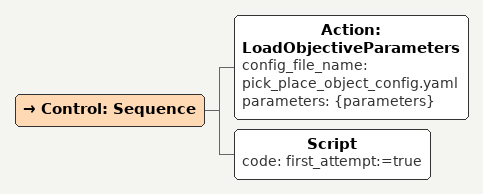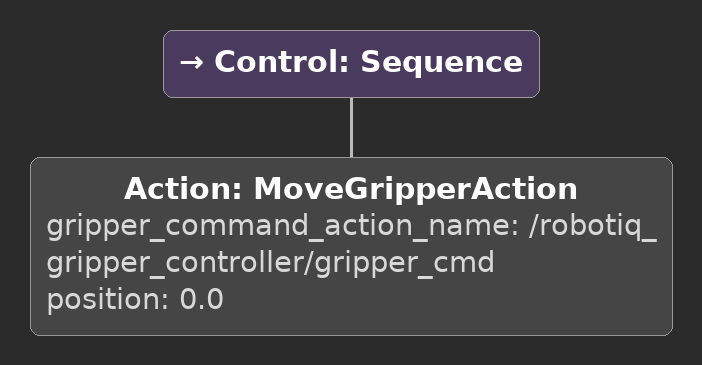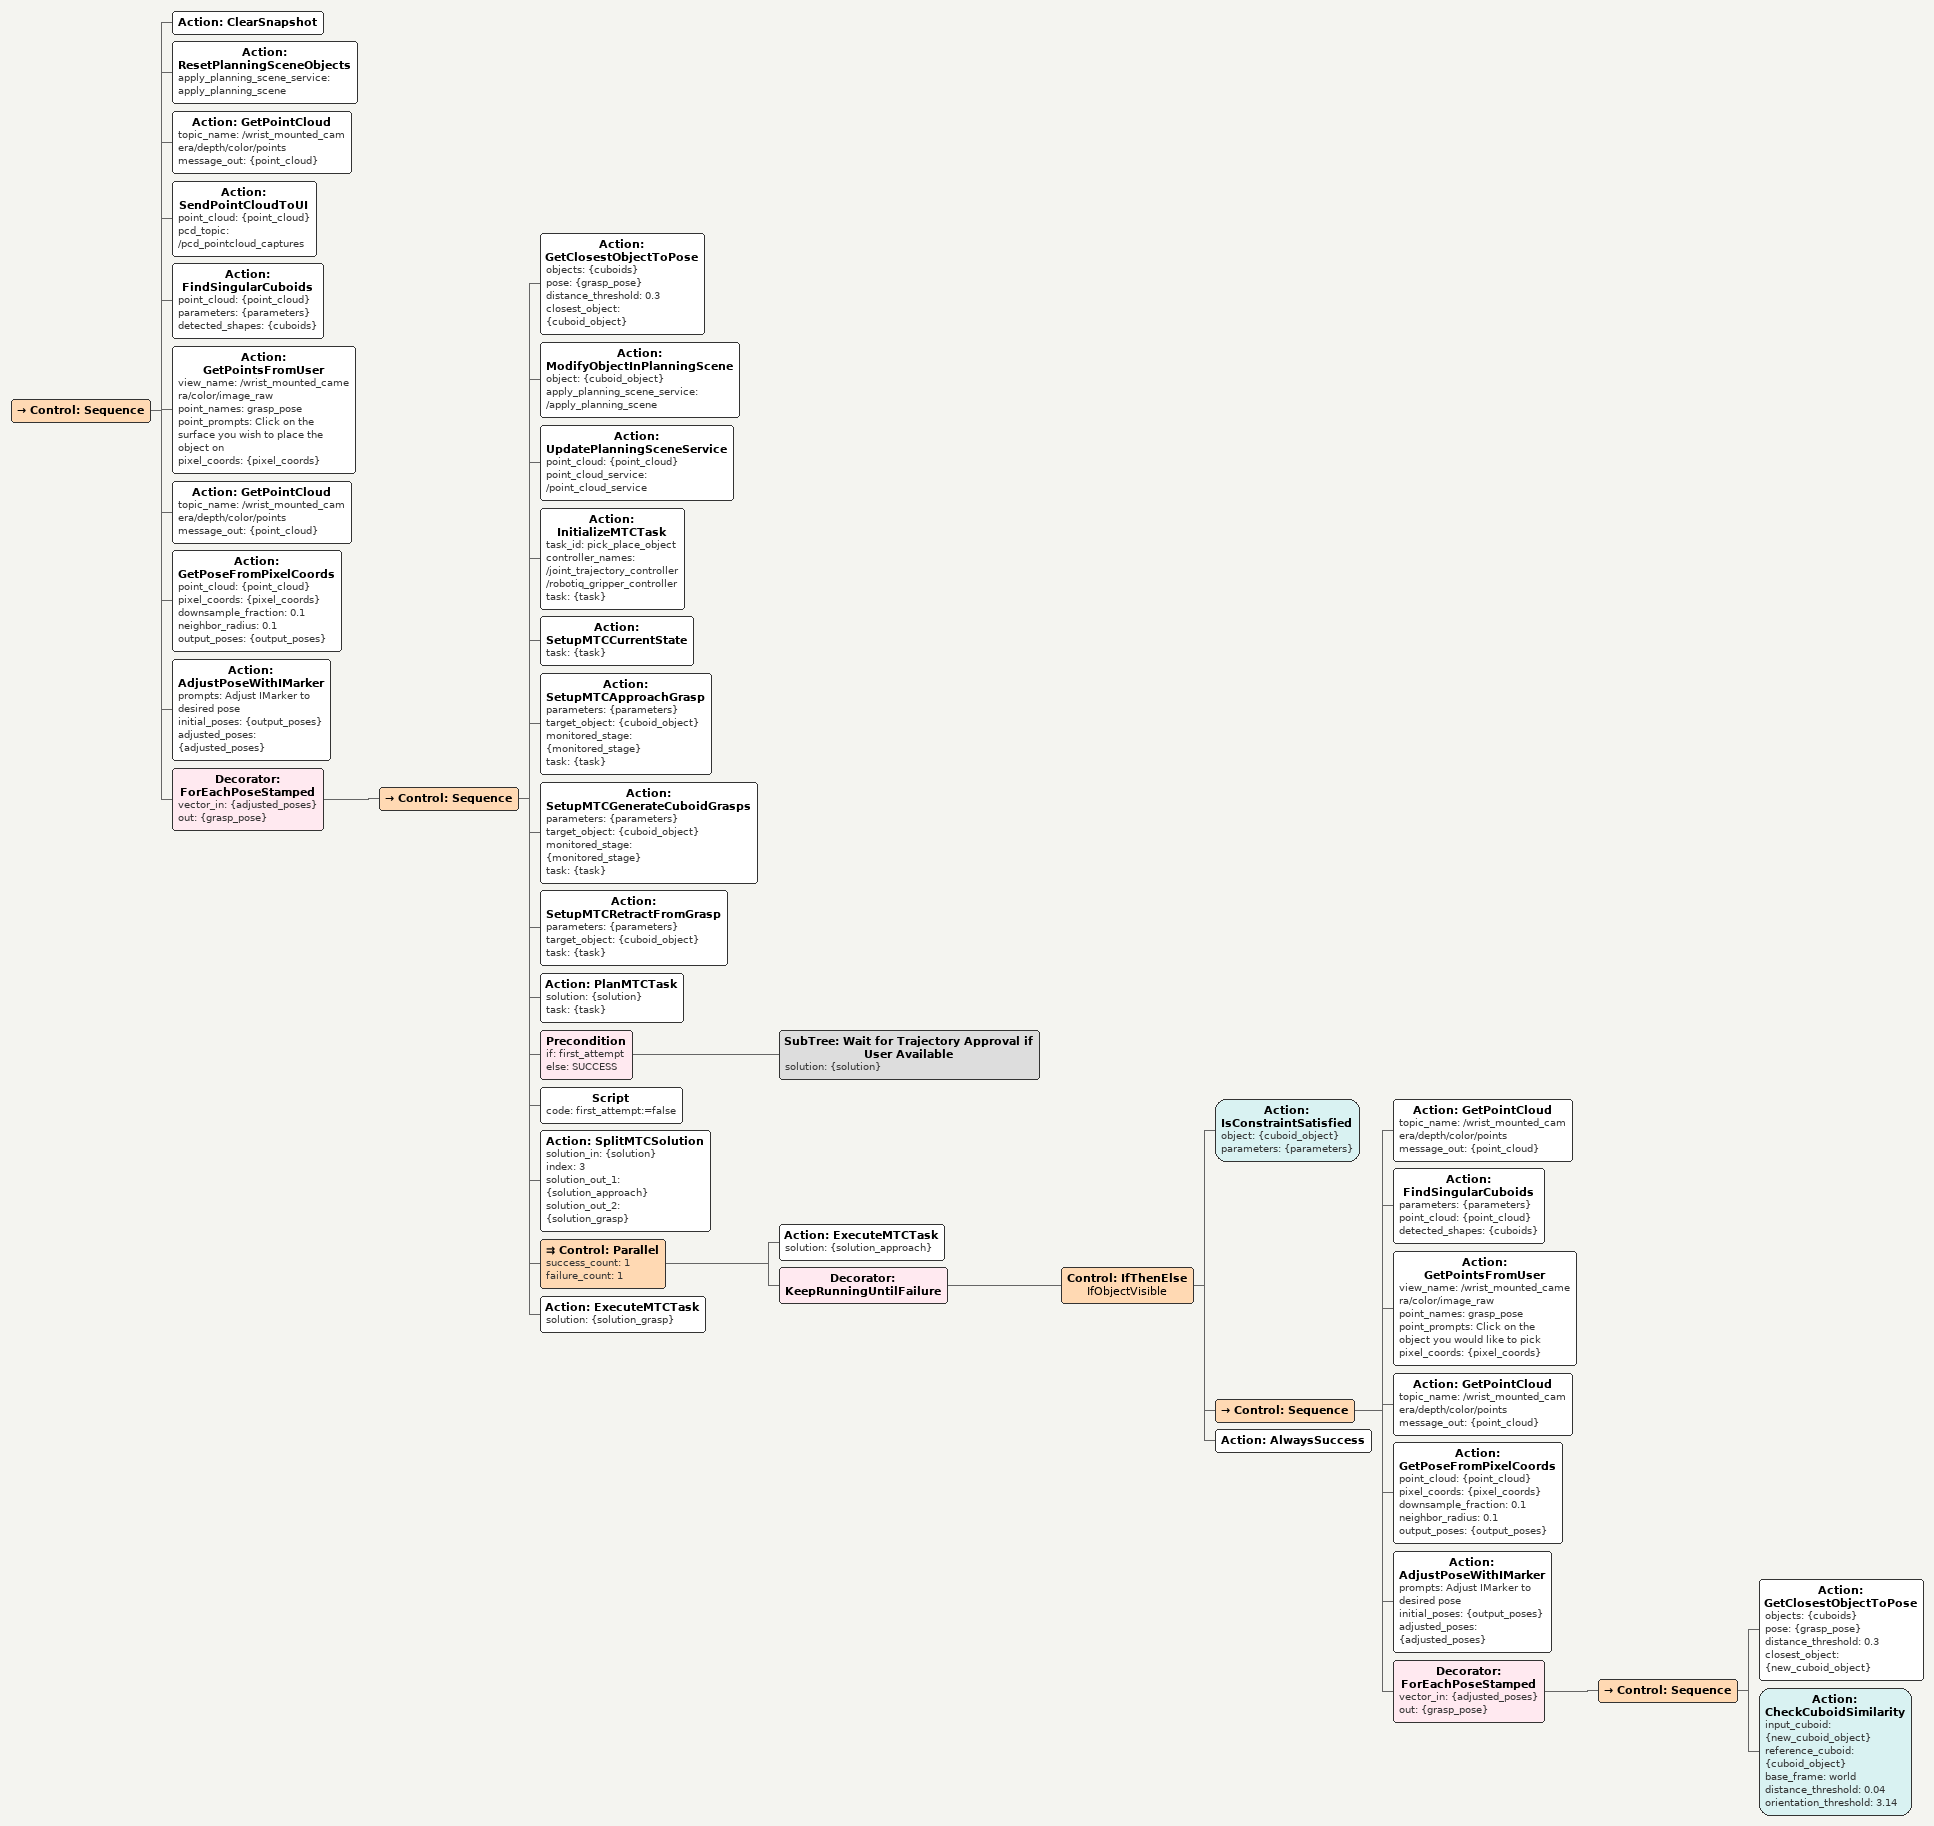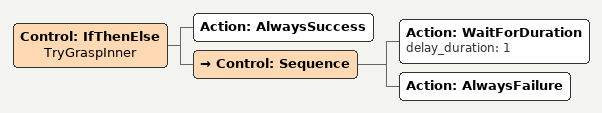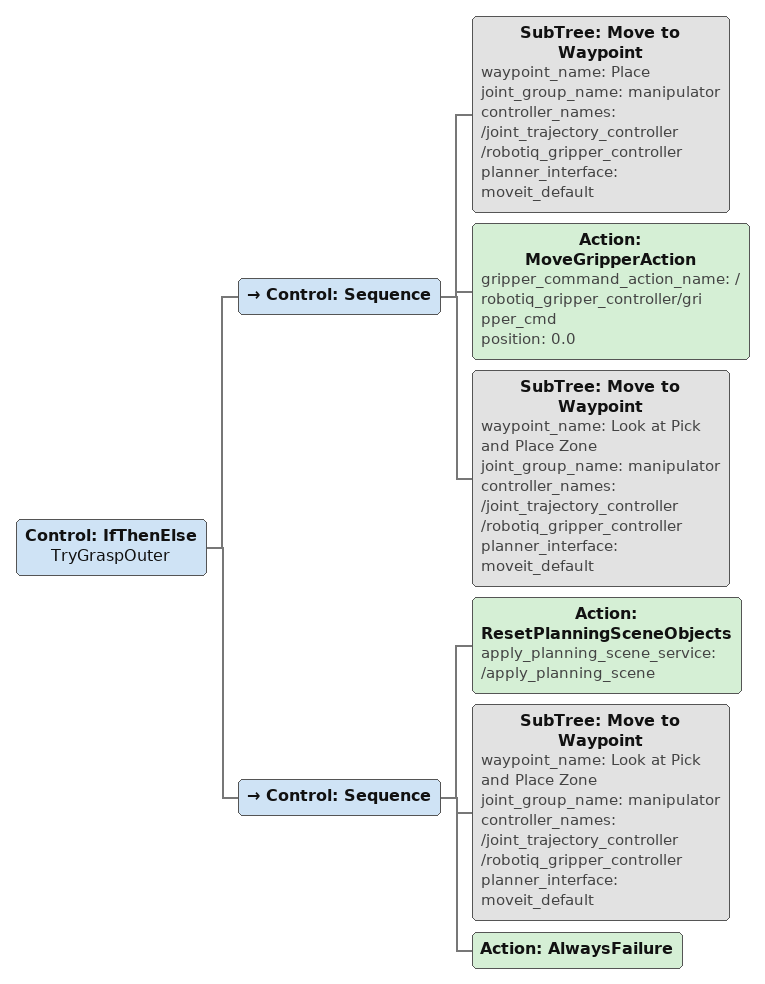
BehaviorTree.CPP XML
<Control ID="Sequence">
  <Action ID="LoadObjectiveParameters" config_file_name="pick_place_object_config.yaml" parameters="{parameters}"/>
  <Script code="first_attempt:=true"/>
</Control>

<Control ID="Sequence">
  <!-- Open the gripper before doing any planning. -->
  <Action ID="MoveGripperAction" gripper_command_action_name="/robotiq_gripper_controller/gripper_cmd" position="0.0"/>
</Control>

<Control ID="Sequence">
  <!-- Clear the collision octree. -->
  <Action ID="ClearSnapshot"/>
  <!-- Remove any objects which might remain in the planning scene from previous pick attempts -->
  <Action ID="ResetPlanningSceneObjects" apply_planning_scene_service="apply_planning_scene"/>
  <!-- Get the latest point cloud from the target topic-->
  <Action ID="GetPointCloud" topic_name="/wrist_mounted_camera/depth/color/points" message_out="{point_cloud}"/>
  <!-- Publish point cloud for display by UI -->
  <Action ID="SendPointCloudToUI" point_cloud="{point_cloud}" pcd_topic="/pcd_pointcloud_captures"/>
  <!-- Detect all cuboids in that point cloud-->
  <Action ID="FindSingularCuboids" point_cloud="{point_cloud}" parameters="{parameters}" detected_shapes="{cuboids}"/>
  <!-- Find the closest cuboid to the pose calculated from the user's original click -->
  <Action ID="GetPointsFromUser" view_name="/wrist_mounted_camera/color/image_raw" point_names="grasp_pose" point_prompts="Click on the surface you wish to place the object on" pixel_coords="{pixel_coords}"/>
  <Action ID="GetPointCloud" topic_name="/wrist_mounted_camera/depth/color/points" message_out="{point_cloud}"/>
  <Action ID="GetPoseFromPixelCoords" point_cloud="{point_cloud}" pixel_coords="{pixel_coords}" downsample_fraction="0.1" neighbor_radius="0.1" output_poses="{output_poses}"/>
  <Action ID="AdjustPoseWithIMarker" prompts="Adjust IMarker to desired pose" initial_poses="{output_poses}" adjusted_poses="{adjusted_poses}"/>
  <Decorator ID="ForEachPoseStamped" vector_in="{adjusted_poses}" out="{grasp_pose}">
    <Control ID="Sequence">
      <Action ID="GetClosestObjectToPose" objects="{cuboids}" pose="{grasp_pose}" distance_threshold="0.3" closest_object="{cuboid_object}"/>
      <!-- Add this cuboid to the planning scene. -->
      <Action ID="ModifyObjectInPlanningScene" object="{cuboid_object}" apply_planning_scene_service="/apply_planning_scene"/>
      <!-- Use point cloud to update the collision octomap (happens after ModifyObjectInPlanningScene so the cuboid is excluded from the octomap)-->
      <Action ID="UpdatePlanningSceneService" point_cloud="{point_cloud}" point_cloud_service="/point_cloud_service"/>
      <!-- Set up an MTC task to pick the cuboid and then plan the task. -->
      <Action ID="InitializeMTCTask" task_id="pick_place_object" controller_names="/joint_trajectory_controller /robotiq_gripper_controller" task="{task}"/>
      <Action ID="SetupMTCCurrentState" task="{task}"/>
      <Action ID="SetupMTCApproachGrasp" parameters="{parameters}" target_object="{cuboid_object}" monitored_stage="{monitored_stage}" task="{task}"/>
      <Action ID="SetupMTCGenerateCuboidGrasps" parameters="{parameters}" target_object="{cuboid_object}" monitored_stage="{monitored_stage}" task="{task}"/>
      <Action ID="SetupMTCRetractFromGrasp" parameters="{parameters}" target_object="{cuboid_object}" task="{task}"/>
      <Action ID="PlanMTCTask" solution="{solution}" task="{task}"/>
      <!-- Send trajectory preview to user only if this is the first time trying to pick the object. -->
      <Precondition if="first_attempt" else="SUCCESS">
        <SubTree ID="Wait for Trajectory Approval if User Available" solution="{solution}"/>
      </Precondition>
      <!-- Set value to port to skip preview on following attempts. -->
      <Script code="first_attempt:=false"/>
      <!-- Split the solution between the big freespace move to the pre-grasp pose and the short Cartesian move to grasp. -->
      <Action ID="SplitMTCSolution" solution_in="{solution}" index="3" solution_out_1="{solution_approach}" solution_out_2="{solution_grasp}"/>
      <!-- Do the following in parallel: -->
      <Control ID="Parallel" success_count="1" failure_count="1">
        <!-- Parallel branch 1: Execute the part of the solution that moves to the pre-grasp pose. -->
        <Action ID="ExecuteMTCTask" solution="{solution_approach}"/>
        <!-- Parallel branch 2: Continuously analyze point clouds to make sure we can still find an object that is similar to and located at nearly the same pose as the original object we planned to grasp. -->
        <Decorator ID="KeepRunningUntilFailure">
          <Control ID="IfThenElse" name="IfObjectVisible">
            <!-- IF -->
            <Action ID="IsConstraintSatisfied" object="{cuboid_object}" parameters="{parameters}"/>
            <!-- THEN -->
            <Control ID="Sequence">
              <Action ID="GetPointCloud" topic_name="/wrist_mounted_camera/depth/color/points" message_out="{point_cloud}"/>
              <Action ID="FindSingularCuboids" parameters="{parameters}" point_cloud="{point_cloud}" detected_shapes="{cuboids}"/>
              <Action ID="GetPointsFromUser" view_name="/wrist_mounted_camera/color/image_raw" point_names="grasp_pose" point_prompts="Click on the object you would like to pick" pixel_coords="{pixel_coords}"/>
              <Action ID="GetPointCloud" topic_name="/wrist_mounted_camera/depth/color/points" message_out="{point_cloud}"/>
              <Action ID="GetPoseFromPixelCoords" point_cloud="{point_cloud}" pixel_coords="{pixel_coords}" downsample_fraction="0.1" neighbor_radius="0.1" output_poses="{output_poses}"/>
              <Action ID="AdjustPoseWithIMarker" prompts="Adjust IMarker to desired pose" initial_poses="{output_poses}" adjusted_poses="{adjusted_poses}"/>
              <Decorator ID="ForEachPoseStamped" vector_in="{adjusted_poses}" out="{grasp_pose}">
                <Control ID="Sequence">
                  <Action ID="GetClosestObjectToPose" objects="{cuboids}" pose="{grasp_pose}" distance_threshold="0.3" closest_object="{new_cuboid_object}"/>
                  <Action ID="CheckCuboidSimilarity" input_cuboid="{new_cuboid_object}" reference_cuboid="{cuboid_object}" base_frame="world" distance_threshold="0.04" orientation_threshold="3.14"/>
                </Control>
              </Decorator>
            </Control>
            <!-- ELSE -->
            <Action ID="AlwaysSuccess"/>
          </Control>
        </Decorator>
      </Control>
    <!-- We will reach this part of the Objective if the move to the pre-grasp pose succeeds without the system detecting a significant change in the target object. -->
    <Action ID="ExecuteMTCTask" solution="{solution_grasp}"/>
    </Control>
  </Decorator>
</Control>

<Control ID="IfThenElse" name="TryGraspInner">
  <!-- The "Then" condition of the TryGraspInner IfThenElse control. If motion execution succeeded, emit a success to exit the retry loop. -->
  <Action ID="AlwaysSuccess"/>
  <!-- The "Else" condition of the TryGraspInner IfThenElse control.  We will reach this part of the Objective if the system detects a significant change in the target object. -->
  <Control ID="Sequence">
    <!-- Pause for a short duration, then emit a failure to trigger a retry. -->
    <Action ID="WaitForDuration" delay_duration="1"/>
    <Action ID="AlwaysFailure"/>
  </Control>
</Control>

<Control ID="IfThenElse" name="TryGraspOuter">
  <!-- The "Then" condition of the TryGraspOuter IfThenElse control. After successful grasp, move to dropoff pose and release object, then return to the Look at Pick and Place Zone pose. -->
  <Control ID="Sequence">
    <SubTree ID="Move to Waypoint" waypoint_name="Place" joint_group_name="manipulator" controller_names="/joint_trajectory_controller /robotiq_gripper_controller" planner_interface="moveit_default"/>
    <Action ID="MoveGripperAction" gripper_command_action_name="/robotiq_gripper_controller/gripper_cmd" position="0.0"/>
    <SubTree ID="Move to Waypoint" waypoint_name="Look at Pick and Place Zone" joint_group_name="manipulator" controller_names="/joint_trajectory_controller /robotiq_gripper_controller" planner_interface="moveit_default"/>
  </Control>
  <!-- The "Else" condition of the TryGraspOuter IfThenElse control. Move to the Look at Pick and Place Zone pose if all retry attempts failed. -->
  <Control ID="Sequence">
    <Action ID="ResetPlanningSceneObjects" apply_planning_scene_service="/apply_planning_scene"/>
    <SubTree ID="Move to Waypoint" waypoint_name="Look at Pick and Place Zone" joint_group_name="manipulator" controller_names="/joint_trajectory_controller /robotiq_gripper_controller" planner_interface="moveit_default"/>
    <Action ID="AlwaysFailure"/>
  </Control>
</Control>
